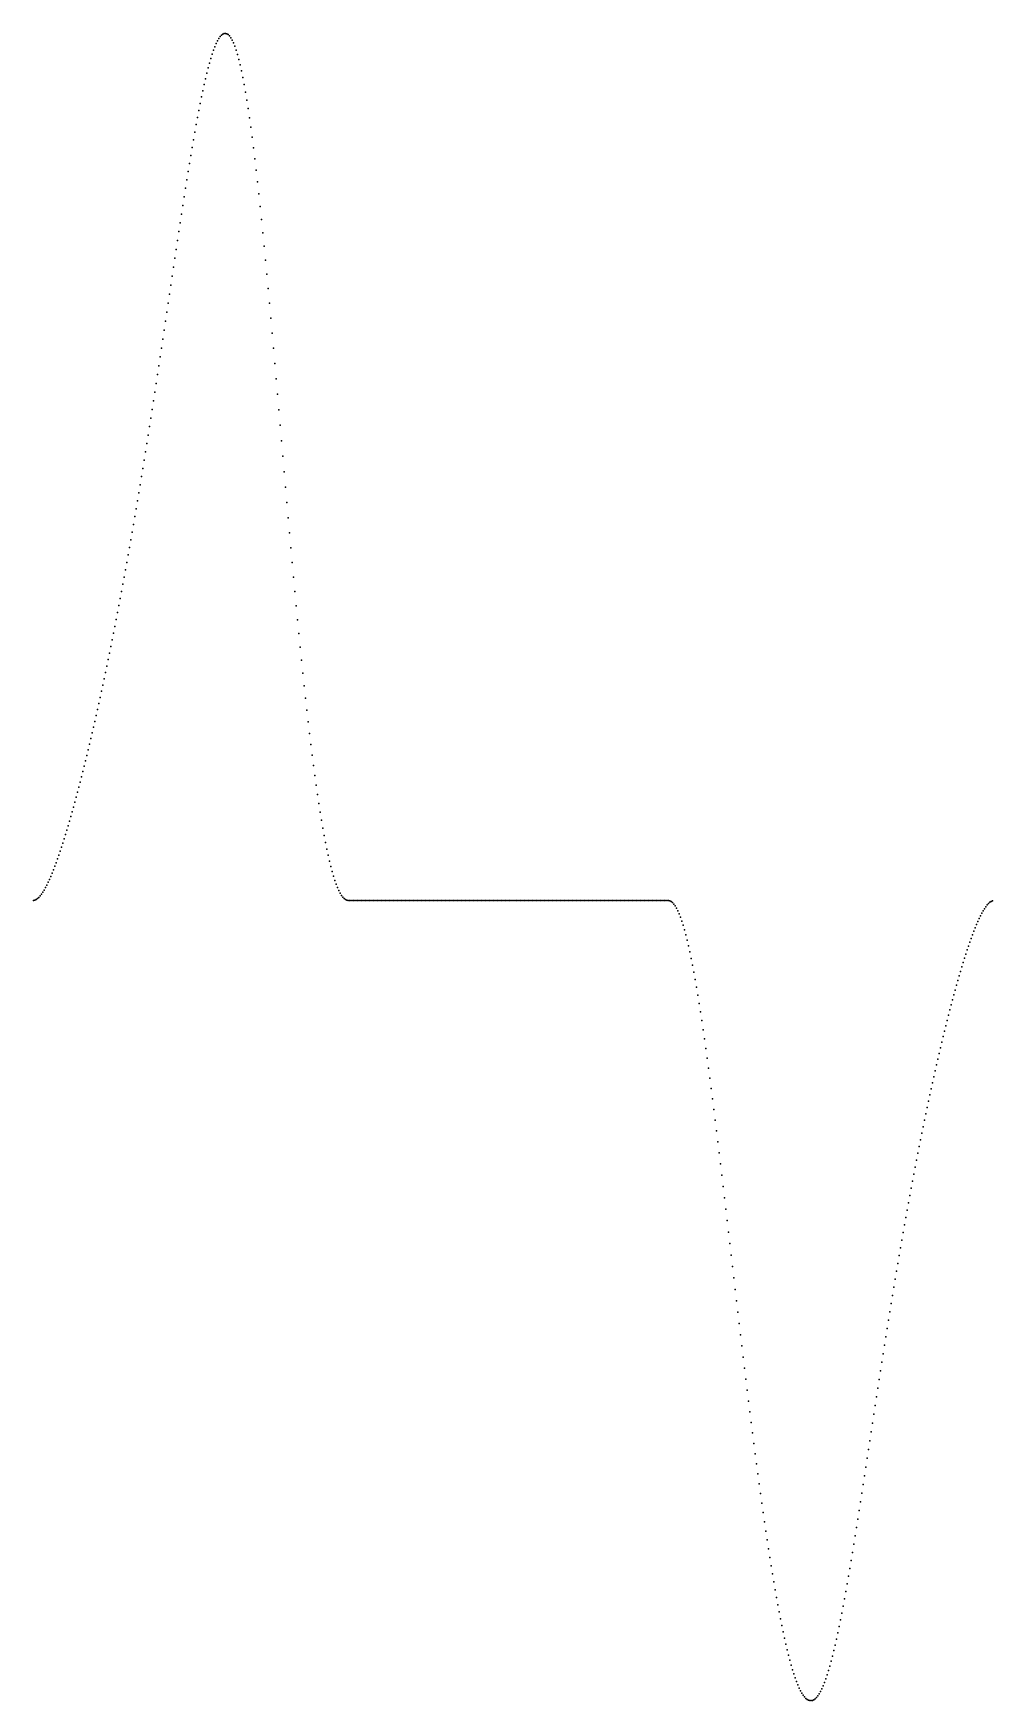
# Model space of a CAD drawing. Header units: metres. Extents: x 0 to 360, y -300 to 325.
import ezdxf

# ---------------------------------------------------------------- set-up
doc = ezdxf.new("R2010")
doc.units = ezdxf.units.M

msp = doc.modelspace()

# ---------------------------------------------------------------- linework, layer by layer
for p in [(72, 324.99), (68, 319.96), (68.5, 321.14), (69, 322.17), (69.5, 323.05), (70, 323.77), (70.5, 324.33), (71, 324.72), (71.5, 324.95), (72.5, 324.86), (73, 324.55), (73.5, 324.06), (74, 323.37), (74.5, 322.5), (75, 321.43), (75.5, 320.17), (76, 318.71), (66, 313.85), (66.5, 315.58), (67, 317.17), (67.5, 318.63), (76.5, 317.06), (77, 315.2), (77.5, 313.15), (64.5, 307.97), (65, 310.05), (65.5, 312.01), (78, 310.91), (78.5, 308.47), (63, 301.14), (63.5, 303.51), (64, 305.79), (79, 305.83), (79.5, 303), (80, 299.98), (62, 296.11), (62.5, 298.67), (80.5, 296.77), (60.5, 287.99), (61, 290.77), (61.5, 293.48), (81, 293.37), (81.5, 289.79), (59.5, 282.23), (60, 285.14), (82, 286.04), (82.5, 282.11), (58.5, 276.24), (59, 279.26), (83, 278.02), (57.5, 270.06), (58, 273.17), (83.5, 273.76), (84, 269.35), (56.5, 263.72), (57, 266.91), (84.5, 264.79), (55.5, 257.25), (56, 260.5), (85, 260.08), (54.5, 250.67), (55, 253.97), (85.5, 255.25), (86, 250.28), (53.5, 244.03), (54, 247.36), (86.5, 245.2), (53, 240.68), (87, 240), (52, 233.96), (52.5, 237.32), (87.5, 234.7), (51, 227.22), (51.5, 230.59), (88, 229.31), (50, 220.48), (50.5, 223.85), (88.5, 223.84), (49, 213.76), (49.5, 217.12), (89, 218.29), (89.5, 212.67), (48, 207.06), (48.5, 210.41), (90, 207), (47, 200.41), (47.5, 203.73), (90.5, 201.27), (46, 193.81), (46.5, 197.1), (91, 195.52), (45.5, 190.54), (91.5, 189.73), (44.5, 184.04), (45, 187.28), (92, 183.92), (43.5, 177.62), (44, 180.82), (92.5, 178.1), (42.5, 171.27), (43, 174.43), (93, 172.28), (41.5, 165.02), (42, 168.14), (93.5, 166.47), (40.5, 158.86), (41, 161.93), (94, 160.67), (39.5, 152.8), (40, 155.82), (94.5, 154.89), (38, 143.88), (38.5, 146.83), (39, 149.8), (95, 149.15), (37, 138.06), (37.5, 140.96), (95.5, 143.44), (96, 137.78), (36, 132.35), (36.5, 135.19), (96.5, 132.18), (35, 126.73), (35.5, 129.53), (97, 126.64), (34, 121.22), (34.5, 123.96), (97.5, 121.16), (32.5, 113.14), (33, 115.81), (33.5, 118.5), (98, 115.76), (31.5, 107.88), (32, 110.5), (98.5, 110.43), (30, 100.18), (30.5, 102.73), (31, 105.29), (99, 105.19), (99.5, 100.04), (29, 95.17), (29.5, 97.67), (100, 94.98), (27.5, 87.84), (28, 90.26), (28.5, 92.7), (100.5, 90.03), (26.5, 83.07), (27, 85.45), (101, 85.18), (25, 76.1), (25.5, 78.4), (26, 80.72), (101.5, 80.43), (102, 75.8), (23.5, 69.34), (24, 71.57), (24.5, 73.82), (102.5, 71.28), (22, 62.78), (22.5, 64.94), (23, 67.13), (103, 66.89), (103.5, 62.61), (20.5, 56.44), (21, 58.53), (21.5, 60.65), (104, 58.46), (19, 50.31), (19.5, 52.33), (20, 54.37), (104.5, 54.44), (105, 50.55), (17.5, 44.39), (18, 46.34), (18.5, 48.31), (105.5, 46.79), (16, 38.7), (16.5, 40.57), (17, 42.47), (106, 43.17), (106.5, 39.68), (14, 31.48), (14.5, 33.24), (15, 35.03), (15.5, 36.85), (107, 36.33), (107.5, 33.13), (12.5, 26.35), (13, 28.03), (13.5, 29.74), (108, 30.07), (108.5, 27.15), (10.5, 19.97), (11, 21.51), (11.5, 23.09), (12, 24.71), (109, 24.37), (109.5, 21.74), (110, 19.26), (8, 12.81), (8.5, 14.16), (9, 15.55), (9.5, 16.98), (10, 18.45), (110.5, 16.93), (111, 14.75), (111.5, 12.71), (5.5, 6.8), (6, 7.89), (6.5, 9.04), (7, 10.25), (7.5, 11.5), (112, 10.83), (112.5, 9.1), (113, 7.52), (0, 0.04), (0.5, 0.15), (1, 0.35), (1.5, 0.69), (2, 1.14), (2.5, 1.69), (3, 2.34), (3.5, 3.08), (4, 3.9), (4.5, 4.8), (5, 5.77), (113.5, 6.09), (114, 4.81), (114.5, 3.69), (115, 2.72), (115.5, 1.9), (116, 1.23), (116.5, 0.71), (117, 0.35), (117.5, 0.13), (118, 0.03), (118.5, 0), (119, 0), (119.5, 0), (120, 0), (120.5, 0), (121, 0), (121.5, 0), (122, 0), (122.5, 0), (123, 0), (123.5, 0), (124, 0), (124.5, 0), (125, 0), (127, 0), (127.5, 0), (128, 0), (128.5, 0), (129, 0), (129.5, 0), (130, 0), (132, 0), (132.5, 0), (133, 0), (133.5, 0), (134, 0), (134.5, 0), (135, 0), (135.5, 0), (136, 0), (136.5, 0), (137, 0), (137.5, 0), (138.5, 0), (139, 0), (139.5, 0), (141, 0), (141.5, 0), (142, 0), (142.5, 0), (143, 0), (143.5, 0), (144, 0), (144.5, 0), (145, 0), (145.5, 0), (146, 0), (146.5, 0), (147, 0), (149, 0), (149.5, 0), (150, 0), (150.5, 0), (152.5, 0), (153, 0), (153.5, 0), (154, 0), (154.5, 0), (156.5, 0), (157, 0), (157.5, 0), (159.5, 0), (160, 0), (160.5, 0), (161, 0), (162, 0), (162.5, 0), (163, 0), (165, 0), (165.5, 0), (166, 0), (166.5, 0), (171, 0), (171.5, 0), (172.5, 0), (173, 0), (173.5, 0), (174, 0), (176, 0), (176.5, 0), (177, 0), (177.5, 0), (178, 0), (178.5, 0), (179, 0), (182, 0), (183, 0), (183.5, 0), (185.5, 0), (186, 0), (186.5, 0), (188, 0), (188.5, 0), (189, 0), (189.5, 0), (194, 0), (200.5, 0), (201, 0), (203.5, 0), (205, 0), (205.5, 0), (206, 0), (206.5, 0), (213, 0), (215, 0), (215.5, 0), (217.5, 0), (222, 0), (222.5, 0), (225, 0), (225.5, 0), (227.5, 0), (228, 0), (228.5, 0), (232, 0), (232.5, 0), (236, 0), (236.5, 0), (125.5, 0), (126, 0), (126.5, 0), (130.5, 0), (131, 0), (131.5, 0), (138, 0), (140, 0), (140.5, 0), (147.5, 0), (148, 0), (148.5, 0), (151, 0), (151.5, 0), (152, 0), (155, 0), (155.5, 0), (156, 0), (158, 0), (158.5, 0), (159, 0), (161.5, 0), (163.5, 0), (164, 0), (164.5, 0), (167, 0), (167.5, 0), (168, 0), (168.5, 0), (169, 0), (169.5, 0), (170, 0), (170.5, 0), (172, 0), (174.5, 0), (175, 0), (175.5, 0), (179.5, 0), (180, 0), (180.5, 0), (181, 0), (181.5, 0), (182.5, 0), (184, 0), (184.5, 0), (185, 0), (187, 0), (187.5, 0), (190, 0), (190.5, 0), (191, 0), (191.5, 0), (192, 0), (192.5, 0), (193, 0), (193.5, 0), (194.5, 0), (195, 0), (195.5, 0), (196, 0), (196.5, 0), (197, 0), (197.5, 0), (198, 0), (198.5, 0), (199, 0), (199.5, 0), (200, 0), (201.5, 0), (202, 0), (202.5, 0), (203, 0), (204, 0), (204.5, 0), (207, 0), (207.5, 0), (208, 0), (208.5, 0), (209, 0), (209.5, 0), (210, 0), (210.5, 0), (211, 0), (211.5, 0), (212, 0), (212.5, 0), (213.5, 0), (214, 0), (214.5, 0), (216, 0), (216.5, 0), (217, 0), (218, 0), (218.5, 0), (219, 0), (219.5, 0), (220, 0), (220.5, 0), (221, 0), (221.5, 0), (223, 0), (223.5, 0), (224, 0), (224.5, 0), (226, 0), (226.5, 0), (227, 0), (229, 0), (229.5, 0), (230, 0), (230.5, 0), (231, 0), (231.5, 0), (233, 0), (233.5, 0), (234, 0), (234.5, 0), (235, 0), (235.5, 0), (237, 0), (237.5, -0.01), (238, -0.04), (238.5, -0.16), (239, -0.41), (239.5, -0.8), (240, -1.34), (240.5, -2.03), (241, -2.88), (241.5, -3.87), (242, -5.01), (355, -5.78), (355.5, -4.81), (356, -3.91), (356.5, -3.08), (357, -2.34), (357.5, -1.69), (358, -1.14), (358.5, -0.69), (359, -0.38), (359.5, -0.16), (242.5, -6.3), (243, -7.74), (243.5, -9.31), (244, -11.04), (352.5, -11.55), (353, -10.28), (353.5, -9.07), (354, -7.91), (354.5, -6.81), (244.5, -12.9), (245, -14.9), (245.5, -17.03), (350, -18.56), (350.5, -17.08), (351, -15.63), (351.5, -14.22), (352, -12.86), (246, -19.29), (246.5, -21.69), (247, -24.21), (348, -24.9), (348.5, -23.26), (349, -21.66), (349.5, -20.09), (247.5, -26.85), (248, -29.61), (346.5, -30.01), (347, -28.27), (347.5, -26.57), (248.5, -32.48), (249, -35.47), (344.5, -37.25), (345, -35.39), (345.5, -33.57), (346, -31.77), (249.5, -38.56), (250, -41.75), (343, -42.98), (343.5, -41.04), (344, -39.13), (250.5, -45.04), (251, -48.43), (341.5, -48.96), (342, -46.94), (342.5, -44.95), (251.5, -51.9), (252, -55.45), (340, -55.18), (340.5, -53.08), (341, -51.01), (252.5, -59.09), (338.5, -61.62), (339, -59.45), (339.5, -57.3), (253, -62.8), (253.5, -66.58), (337, -68.3), (337.5, -66.05), (338, -63.82), (254, -70.42), (254.5, -74.33), (336, -72.88), (336.5, -70.58), (255, -78.29), (334.5, -79.94), (335, -77.56), (335.5, -75.21), (255.5, -82.3), (256, -86.36), (333, -87.24), (333.5, -84.78), (334, -82.35), (256.5, -90.46), (332, -92.24), (332.5, -89.73), (257, -94.6), (257.5, -98.77), (330.5, -99.93), (331, -97.34), (331.5, -94.77), (258, -102.97), (329.5, -105.19), (330, -102.54), (258.5, -107.2), (259, -111.45), (328.5, -110.55), (329, -107.86), (259.5, -115.71), (327.5, -116.03), (328, -113.28), (260, -119.99), (260.5, -124.28), (326, -124.44), (326.5, -121.61), (327, -118.8), (261, -128.58), (325, -130.18), (325.5, -127.29), (261.5, -132.88), (262, -137.17), (324, -136.02), (324.5, -133.08), (262.5, -141.47), (323, -141.96), (323.5, -138.98), (263, -145.76), (322, -148.01), (322.5, -144.97), (263.5, -150.03), (264, -154.3), (321, -154.15), (321.5, -151.06), (264.5, -158.55), (320, -160.37), (320.5, -157.25), (265, -162.78), (265.5, -166.98), (319, -166.69), (319.5, -163.52), (266, -171.17), (318, -173.08), (318.5, -169.87), (266.5, -175.33), (267, -179.45), (317, -179.53), (317.5, -176.29), (267.5, -183.55), (316, -186.04), (316.5, -182.78), (268, -187.61), (268.5, -191.64), (315, -192.59), (315.5, -189.31), (269, -195.63), (269.5, -199.58), (314, -199.17), (314.5, -195.88), (270, -203.48), (313, -205.76), (313.5, -202.47), (270.5, -207.34), (271, -211.15), (312, -212.35), (312.5, -209.06), (271.5, -214.91), (272, -218.63), (311.5, -215.63), (272.5, -222.28), (310.5, -222.16), (311, -218.9), (273, -225.88), (273.5, -229.43), (309.5, -228.63), (310, -225.41), (274, -232.91), (274.5, -236.33), (308.5, -235.01), (309, -231.83), (275, -239.69), (275.5, -242.98), (307.5, -241.27), (308, -238.15), (276, -246.2), (276.5, -249.35), (306.5, -247.37), (307, -244.34), (277, -252.43), (277.5, -255.43), (305, -256.18), (305.5, -253.3), (306, -250.36), (278, -258.36), (278.5, -261.2), (304, -261.78), (304.5, -259.01), (279, -263.97), (279.5, -266.65), (303, -267.1), (303.5, -264.48), (280, -269.24), (280.5, -271.75), (281, -274.16), (301.5, -274.53), (302, -272.13), (302.5, -269.66), (281.5, -276.48), (282, -278.7), (282.5, -280.83), (300, -281.17), (300.5, -279.05), (301, -276.83), (283, -282.85), (283.5, -284.78), (284, -286.59), (298.5, -286.93), (299, -285.11), (299.5, -283.19), (284.5, -288.3), (285, -289.9), (285.5, -291.39), (286, -292.77), (296.5, -293.07), (297, -291.71), (297.5, -290.23), (298, -288.63), (286.5, -294.03), (287, -295.17), (287.5, -296.19), (288, -297.1), (288.5, -297.88), (289, -298.53), (289.5, -299.06), (290, -299.46), (290.5, -299.74), (291, -299.89), (291.5, -299.91), (292, -299.8), (292.5, -299.56), (293, -299.19), (293.5, -298.7), (294, -298.07), (294.5, -297.32), (295, -296.45), (295.5, -295.44), (296, -294.32)]:
    msp.add_point(p)

doc.saveas('drawing.dxf')
